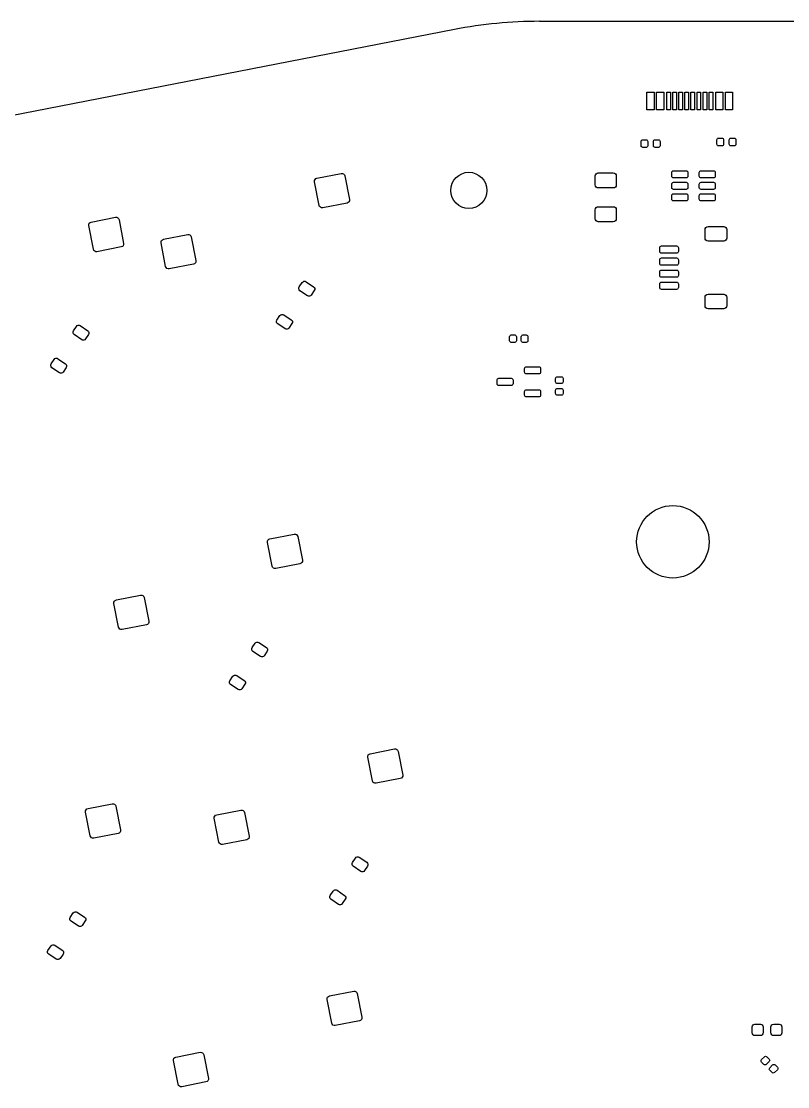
# Model space of a CAD drawing. Extents: x 101 to 518, y -308 to -134.
# Drawn here: x 388.8 to 452.3, y -221.9 to -133.7 of the extents above; entities that cross this region are included whole.
import ezdxf

# ---------------------------------------------------------------- set-up
doc = ezdxf.new("R2010")
doc.units = 0
doc.layers.add('BLACK', color=7, linetype='CONTINUOUS')

msp = doc.modelspace()

# ---------------------------------------------------------------- linework, layer by layer
at = {"layer": 'BLACK', "linetype": 'CONTINUOUS'}
for p, q in [((431.773007, -133.696311), (513.20974, -133.696311)), ((424.711961, -134.376322), (268.442894, -164.75692)), ((440.65974, -141.016311), (440.65974, -139.566311)), ((440.65974, -139.566311), (441.25974, -139.566311)), ((441.25974, -139.566311), (441.25974, -141.016311)), ((441.45974, -141.016311), (441.45974, -139.566311)), ((441.45974, -139.566311), (442.05974, -139.566311)), ((442.05974, -139.566311), (442.05974, -141.016311)), ((442.30974, -141.016311), (442.30974, -139.566311)), ((442.30974, -139.566311), (442.60974, -139.566311)), ((442.60974, -139.566311), (442.60974, -141.016311)), ((442.80974, -141.016311), (442.80974, -139.566311)), ((442.80974, -139.566311), (443.10974, -139.566311)), ((443.10974, -139.566311), (443.10974, -141.016311)), ((443.30974, -141.016311), (443.30974, -139.566311)), ((443.30974, -139.566311), (443.60974, -139.566311)), ((443.60974, -139.566311), (443.60974, -141.016311)), ((443.80974, -141.016311), (443.80974, -139.566311)), ((443.80974, -139.566311), (444.10974, -139.566311)), ((444.10974, -139.566311), (444.10974, -141.016311)), ((444.30974, -141.016311), (444.30974, -139.566311)), ((444.30974, -139.566311), (444.60974, -139.566311)), ((444.60974, -139.566311), (444.60974, -141.016311)), ((444.80974, -141.016311), (444.80974, -139.566311)), ((444.80974, -139.566311), (445.10974, -139.566311)), ((445.10974, -139.566311), (445.10974, -141.016311)), ((445.30974, -141.016311), (445.30974, -139.566311)), ((445.30974, -139.566311), (445.60974, -139.566311)), ((445.60974, -139.566311), (445.60974, -141.016311)), ((445.80974, -141.016311), (445.80974, -139.566311)), ((445.80974, -139.566311), (446.10974, -139.566311)), ((446.10974, -139.566311), (446.10974, -141.016311)), ((446.35974, -141.016311), (446.35974, -139.566311)), ((446.35974, -139.566311), (446.95974, -139.566311)), ((446.95974, -139.566311), (446.95974, -141.016311)), ((447.15974, -141.016311), (447.15974, -139.566311)), ((447.15974, -139.566311), (447.75974, -139.566311)), ((447.75974, -139.566311), (447.75974, -141.016311)), ((441.25974, -141.016311), (440.65974, -141.016311)), ((442.05974, -141.016311), (441.45974, -141.016311)), ((442.60974, -141.016311), (442.30974, -141.016311)), ((443.10974, -141.016311), (442.80974, -141.016311)), ((443.60974, -141.016311), (443.30974, -141.016311)), ((444.10974, -141.016311), (443.80974, -141.016311)), ((444.60974, -141.016311), (444.30974, -141.016311)), ((445.10974, -141.016311), (444.80974, -141.016311)), ((445.60974, -141.016311), (445.30974, -141.016311)), ((446.10974, -141.016311), (445.80974, -141.016311)), ((446.95974, -141.016311), (446.35974, -141.016311)), ((447.75974, -141.016311), (447.15974, -141.016311)), ((440.186006, -143.636311), (440.196282, -143.584649)), ((440.186006, -144.006311), (440.186006, -143.636311)), ((440.196282, -143.584649), (440.225547, -143.540852)), ((440.225547, -143.540852), (440.269344, -143.511587)), ((440.269344, -143.511587), (440.321006, -143.501311)), ((440.321006, -143.501311), (440.591006, -143.501311)), ((440.591006, -143.501311), (440.642668, -143.511587)), ((440.642668, -143.511587), (440.686465, -143.540852)), ((440.686465, -143.540852), (440.71573, -143.584649)), ((440.71573, -143.584649), (440.726006, -143.636311)), ((440.726006, -143.636311), (440.726006, -144.006311)), ((441.206006, -143.636311), (441.216282, -143.584649)), ((441.206006, -144.006311), (441.206006, -143.636311)), ((441.216282, -143.584649), (441.245547, -143.540852)), ((441.245547, -143.540852), (441.289344, -143.511587)), ((441.289344, -143.511587), (441.341006, -143.501311)), ((441.341006, -143.501311), (441.611006, -143.501311)), ((441.611006, -143.501311), (441.662668, -143.511587)), ((441.662668, -143.511587), (441.706465, -143.540852)), ((441.706465, -143.540852), (441.73573, -143.584649)), ((441.73573, -143.584649), (441.746006, -143.636311)), ((441.746006, -143.636311), (441.746006, -144.006311)), ((446.461007, -143.504774), (446.471283, -143.453112)), ((446.461007, -143.874774), (446.461007, -143.504774)), ((446.471283, -143.453112), (446.500548, -143.409315)), ((446.500548, -143.409315), (446.544345, -143.38005)), ((446.544345, -143.38005), (446.596007, -143.369774)), ((446.596007, -143.369774), (446.866007, -143.369774)), ((446.866007, -143.369774), (446.917669, -143.38005)), ((446.917669, -143.38005), (446.961466, -143.409315)), ((446.961466, -143.409315), (446.990731, -143.453112)), ((446.990731, -143.453112), (447.001007, -143.504774)), ((447.001007, -143.504774), (447.001007, -143.874774)), ((447.481005, -143.504774), (447.491281, -143.453112)), ((447.481005, -143.874774), (447.481005, -143.504774)), ((447.491281, -143.453112), (447.520546, -143.409315)), ((447.520546, -143.409315), (447.564343, -143.38005)), ((447.564343, -143.38005), (447.616005, -143.369774)), ((447.616005, -143.369774), (447.886005, -143.369774)), ((447.886005, -143.369774), (447.937667, -143.38005)), ((447.937667, -143.38005), (447.981464, -143.409315)), ((447.981464, -143.409315), (448.010729, -143.453112)), ((448.010729, -143.453112), (448.021005, -143.504774)), ((448.021005, -143.504774), (448.021005, -143.874774)), ((440.196282, -144.057973), (440.186006, -144.006311)), ((440.225547, -144.10177), (440.196282, -144.057973)), ((440.269344, -144.131035), (440.225547, -144.10177)), ((440.321006, -144.141311), (440.269344, -144.131035)), ((440.591006, -144.141311), (440.321006, -144.141311)), ((440.642668, -144.131035), (440.591006, -144.141311)), ((440.686465, -144.10177), (440.642668, -144.131035)), ((440.71573, -144.057973), (440.686465, -144.10177)), ((440.726006, -144.006311), (440.71573, -144.057973)), ((441.216282, -144.057973), (441.206006, -144.006311)), ((441.245547, -144.10177), (441.216282, -144.057973)), ((441.289344, -144.131035), (441.245547, -144.10177)), ((441.341006, -144.141311), (441.289344, -144.131035)), ((441.611006, -144.141311), (441.341006, -144.141311)), ((441.662668, -144.131035), (441.611006, -144.141311)), ((441.706465, -144.10177), (441.662668, -144.131035)), ((441.73573, -144.057973), (441.706465, -144.10177)), ((441.746006, -144.006311), (441.73573, -144.057973)), ((446.471283, -143.926436), (446.461007, -143.874774)), ((446.500548, -143.970233), (446.471283, -143.926436)), ((446.544345, -143.999498), (446.500548, -143.970233)), ((446.596007, -144.009774), (446.544345, -143.999498)), ((446.866007, -144.009774), (446.596007, -144.009774)), ((446.917669, -143.999498), (446.866007, -144.009774)), ((446.961466, -143.970233), (446.917669, -143.999498)), ((446.990731, -143.926436), (446.961466, -143.970233)), ((447.001007, -143.874774), (446.990731, -143.926436)), ((447.491281, -143.926436), (447.481005, -143.874774)), ((447.520546, -143.970233), (447.491281, -143.926436)), ((447.564343, -143.999498), (447.520546, -143.970233)), ((447.616005, -144.009774), (447.564343, -143.999498)), ((447.886005, -144.009774), (447.616005, -144.009774)), ((447.937667, -143.999498), (447.886005, -144.009774)), ((447.981464, -143.970233), (447.937667, -143.999498)), ((448.010729, -143.926436), (447.981464, -143.970233)), ((448.021005, -143.874774), (448.010729, -143.926436)), ((413.332951, -146.683948), (415.345287, -146.29279)), ((415.345287, -146.29279), (415.442831, -146.293215)), ((415.442831, -146.293215), (415.532787, -146.330937)), ((415.532787, -146.330937), (415.60146, -146.400212)), ((415.60146, -146.400212), (415.638396, -146.490494)), ((436.37224, -146.496312), (436.39127, -146.400641)), ((436.39127, -146.400641), (436.445463, -146.319535)), ((436.445463, -146.319535), (436.526569, -146.265342)), ((436.526569, -146.265342), (436.62224, -146.246312)), ((436.62224, -146.246312), (437.87224, -146.246312)), ((437.87224, -146.246312), (437.967911, -146.265342)), ((437.967911, -146.265342), (438.049017, -146.319535)), ((438.049017, -146.319535), (438.10321, -146.400641)), ((438.10321, -146.400641), (438.12224, -146.496312)), ((442.72224, -146.221312), (442.733658, -146.163909)), ((442.72224, -146.521312), (442.72224, -146.221312)), ((442.733658, -146.163909), (442.766174, -146.115246)), ((442.766174, -146.115246), (442.814837, -146.08273)), ((442.814837, -146.08273), (442.87224, -146.071312)), ((442.87224, -146.071312), (443.89724, -146.071312)), ((443.89724, -146.071312), (443.954643, -146.08273)), ((443.954643, -146.08273), (444.003306, -146.115246)), ((444.003306, -146.115246), (444.035822, -146.163909)), ((444.035822, -146.163909), (444.04724, -146.221312)), ((444.04724, -146.221312), (444.04724, -146.521312)), ((444.99724, -146.221312), (445.008658, -146.163909)), ((444.99724, -146.521312), (444.99724, -146.221312)), ((445.008658, -146.163909), (445.041174, -146.115246)), ((445.041174, -146.115246), (445.089837, -146.08273)), ((445.089837, -146.08273), (445.14724, -146.071312)), ((445.14724, -146.071312), (446.17224, -146.071312)), ((446.17224, -146.071312), (446.229643, -146.08273)), ((446.229643, -146.08273), (446.278306, -146.115246)), ((446.278306, -146.115246), (446.310822, -146.163909)), ((446.310822, -146.163909), (446.32224, -146.221312)), ((446.32224, -146.221312), (446.32224, -146.521312)), ((413.135246, -146.977057), (413.135672, -146.879513)), ((413.516864, -148.940312), (413.135246, -146.977057)), ((413.135672, -146.879513), (413.173393, -146.789557)), ((413.173393, -146.789557), (413.242669, -146.720883)), ((413.242669, -146.720883), (413.332951, -146.683948)), ((415.638396, -146.490494), (416.020014, -148.453749)), ((436.37224, -147.246312), (436.37224, -146.496312)), ((436.39127, -147.341983), (436.37224, -147.246312)), ((438.12224, -147.246312), (438.10321, -147.341983)), ((438.12224, -146.496312), (438.12224, -147.246312)), ((442.733658, -146.578715), (442.72224, -146.521312)), ((442.72224, -147.171311), (442.733658, -147.113908)), ((442.72224, -147.471311), (442.72224, -147.171311)), ((442.766174, -146.627378), (442.733658, -146.578715)), ((442.733658, -147.113908), (442.766174, -147.065245)), ((442.814837, -146.659894), (442.766174, -146.627378)), ((442.766174, -147.065245), (442.814837, -147.032729)), ((442.87224, -146.671312), (442.814837, -146.659894)), ((442.814837, -147.032729), (442.87224, -147.021311)), ((443.89724, -146.671312), (442.87224, -146.671312)), ((442.87224, -147.021311), (443.89724, -147.021311)), ((443.954643, -146.659894), (443.89724, -146.671312)), ((443.89724, -147.021311), (443.954643, -147.032729)), ((444.003306, -146.627378), (443.954643, -146.659894)), ((443.954643, -147.032729), (444.003306, -147.065245)), ((444.035822, -146.578715), (444.003306, -146.627378)), ((444.003306, -147.065245), (444.035822, -147.113908)), ((444.04724, -146.521312), (444.035822, -146.578715)), ((444.035822, -147.113908), (444.04724, -147.171311)), ((444.04724, -147.171311), (444.04724, -147.471311)), ((445.008658, -146.578715), (444.99724, -146.521312)), ((444.99724, -147.171311), (445.008658, -147.113908)), ((444.99724, -147.471311), (444.99724, -147.171311)), ((445.041174, -146.627378), (445.008658, -146.578715)), ((445.008658, -147.113908), (445.041174, -147.065245)), ((445.089837, -146.659894), (445.041174, -146.627378)), ((445.041174, -147.065245), (445.089837, -147.032729)), ((445.14724, -146.671312), (445.089837, -146.659894)), ((445.089837, -147.032729), (445.14724, -147.021311)), ((446.17224, -146.671312), (445.14724, -146.671312)), ((445.14724, -147.021311), (446.17224, -147.021311)), ((446.229643, -146.659894), (446.17224, -146.671312)), ((446.17224, -147.021311), (446.229643, -147.032729)), ((446.278306, -146.627378), (446.229643, -146.659894)), ((446.229643, -147.032729), (446.278306, -147.065245)), ((446.310822, -146.578715), (446.278306, -146.627378)), ((446.278306, -147.065245), (446.310822, -147.113908)), ((446.32224, -146.521312), (446.310822, -146.578715)), ((446.310822, -147.113908), (446.32224, -147.171311)), ((446.32224, -147.171311), (446.32224, -147.471311)), ((436.445463, -147.423089), (436.39127, -147.341983)), ((436.526569, -147.477282), (436.445463, -147.423089)), ((436.62224, -147.496312), (436.526569, -147.477282)), ((437.87224, -147.496312), (436.62224, -147.496312)), ((437.967911, -147.477282), (437.87224, -147.496312)), ((438.049017, -147.423089), (437.967911, -147.477282)), ((438.10321, -147.341983), (438.049017, -147.423089)), ((442.733658, -147.528714), (442.72224, -147.471311)), ((442.72224, -148.12131), (442.733658, -148.063907)), ((442.72224, -148.42131), (442.72224, -148.12131)), ((442.766174, -147.577377), (442.733658, -147.528714)), ((442.733658, -148.063907), (442.766174, -148.015244)), ((442.814837, -147.609893), (442.766174, -147.577377)), ((442.766174, -148.015244), (442.814837, -147.982728)), ((442.87224, -147.621311), (442.814837, -147.609893)), ((442.814837, -147.982728), (442.87224, -147.97131)), ((443.89724, -147.621311), (442.87224, -147.621311)), ((442.87224, -147.97131), (443.89724, -147.97131)), ((443.954643, -147.609893), (443.89724, -147.621311)), ((443.89724, -147.97131), (443.954643, -147.982728)), ((444.003306, -147.577377), (443.954643, -147.609893)), ((443.954643, -147.982728), (444.003306, -148.015244)), ((444.035822, -147.528714), (444.003306, -147.577377)), ((444.003306, -148.015244), (444.035822, -148.063907)), ((444.04724, -147.471311), (444.035822, -147.528714)), ((444.035822, -148.063907), (444.04724, -148.12131)), ((444.04724, -148.12131), (444.04724, -148.42131)), ((445.008658, -147.528714), (444.99724, -147.471311)), ((444.99724, -148.12131), (445.008658, -148.063907)), ((444.99724, -148.42131), (444.99724, -148.12131)), ((445.041174, -147.577377), (445.008658, -147.528714)), ((445.008658, -148.063907), (445.041174, -148.015244)), ((445.089837, -147.609893), (445.041174, -147.577377)), ((445.041174, -148.015244), (445.089837, -147.982728)), ((445.14724, -147.621311), (445.089837, -147.609893)), ((445.089837, -147.982728), (445.14724, -147.97131)), ((446.17224, -147.621311), (445.14724, -147.621311)), ((445.14724, -147.97131), (446.17224, -147.97131)), ((446.229643, -147.609893), (446.17224, -147.621311)), ((446.17224, -147.97131), (446.229643, -147.982728)), ((446.278306, -147.577377), (446.229643, -147.609893)), ((446.229643, -147.982728), (446.278306, -148.015244)), ((446.310822, -147.528714), (446.278306, -147.577377)), ((446.278306, -148.015244), (446.310822, -148.063907)), ((446.32224, -147.471311), (446.310822, -147.528714)), ((446.310822, -148.063907), (446.32224, -148.12131)), ((446.32224, -148.12131), (446.32224, -148.42131)), ((413.5538, -149.030594), (413.516864, -148.940312)), ((413.622473, -149.099869), (413.5538, -149.030594)), ((415.822309, -148.746858), (413.809973, -149.138016)), ((415.912591, -148.709923), (415.822309, -148.746858)), ((415.981867, -148.641249), (415.912591, -148.709923)), ((416.019588, -148.551293), (415.981867, -148.641249)), ((416.020014, -148.453749), (416.019588, -148.551293)), ((436.445463, -149.119533), (436.526569, -149.06534)), ((436.526569, -149.06534), (436.62224, -149.04631)), ((436.62224, -149.04631), (437.87224, -149.04631)), ((437.87224, -149.04631), (437.967911, -149.06534)), ((437.967911, -149.06534), (438.049017, -149.119533)), ((442.733658, -148.478713), (442.72224, -148.42131)), ((442.766174, -148.527376), (442.733658, -148.478713)), ((442.814837, -148.559892), (442.766174, -148.527376)), ((442.87224, -148.57131), (442.814837, -148.559892)), ((443.89724, -148.57131), (442.87224, -148.57131)), ((443.954643, -148.559892), (443.89724, -148.57131)), ((444.003306, -148.527376), (443.954643, -148.559892)), ((444.035822, -148.478713), (444.003306, -148.527376)), ((444.04724, -148.42131), (444.035822, -148.478713)), ((445.008658, -148.478713), (444.99724, -148.42131)), ((445.041174, -148.527376), (445.008658, -148.478713)), ((445.089837, -148.559892), (445.041174, -148.527376)), ((445.14724, -148.57131), (445.089837, -148.559892)), ((446.17224, -148.57131), (445.14724, -148.57131)), ((446.229643, -148.559892), (446.17224, -148.57131)), ((446.278306, -148.527376), (446.229643, -148.559892)), ((446.310822, -148.478713), (446.278306, -148.527376)), ((446.32224, -148.42131), (446.310822, -148.478713)), ((394.632954, -150.318859), (396.64529, -149.927701)), ((396.64529, -149.927701), (396.742834, -149.928126)), ((396.742834, -149.928126), (396.83279, -149.965848)), ((396.83279, -149.965848), (396.901463, -150.035123)), ((413.712429, -149.137591), (413.622473, -149.099869)), ((413.809973, -149.138016), (413.712429, -149.137591)), ((436.37224, -149.29631), (436.39127, -149.200639)), ((436.37224, -150.04631), (436.37224, -149.29631)), ((436.39127, -149.200639), (436.445463, -149.119533)), ((438.049017, -149.119533), (438.10321, -149.200639)), ((438.10321, -149.200639), (438.12224, -149.29631)), ((438.12224, -149.29631), (438.12224, -150.04631)), ((394.435249, -150.611968), (394.435675, -150.514424)), ((394.816867, -152.575223), (394.435249, -150.611968)), ((394.435675, -150.514424), (394.473396, -150.424468)), ((394.473396, -150.424468), (394.542672, -150.355794)), ((394.542672, -150.355794), (394.632954, -150.318859)), ((396.901463, -150.035123), (396.938399, -150.125405)), ((396.938399, -150.125405), (397.320017, -152.08866)), ((436.39127, -150.141981), (436.37224, -150.04631)), ((436.445463, -150.223087), (436.39127, -150.141981)), ((436.526569, -150.27728), (436.445463, -150.223087)), ((436.62224, -150.29631), (436.526569, -150.27728)), ((437.87224, -150.29631), (436.62224, -150.29631)), ((437.967911, -150.27728), (437.87224, -150.29631)), ((438.049017, -150.223087), (437.967911, -150.27728)), ((438.10321, -150.141981), (438.049017, -150.223087)), ((438.12224, -150.04631), (438.10321, -150.141981)), ((445.47224, -150.946311), (445.49127, -150.85064)), ((445.49127, -150.85064), (445.545463, -150.769534)), ((445.545463, -150.769534), (445.626569, -150.715341)), ((445.626569, -150.715341), (445.72224, -150.696311)), ((445.72224, -150.696311), (447.02224, -150.696311)), ((447.02224, -150.696311), (447.117911, -150.715341)), ((447.117911, -150.715341), (447.199017, -150.769534)), ((447.199017, -150.769534), (447.25321, -150.85064)), ((447.25321, -150.85064), (447.27224, -150.946311)), ((400.524438, -151.780597), (400.61472, -151.743662)), ((400.61472, -151.743662), (402.627056, -151.352504)), ((402.627056, -151.352504), (402.7246, -151.352929)), ((402.7246, -151.352929), (402.814556, -151.390651)), ((402.814556, -151.390651), (402.883229, -151.459926)), ((402.883229, -151.459926), (402.920165, -151.550208)), ((402.920165, -151.550208), (403.301783, -153.513463)), ((445.47224, -151.646311), (445.47224, -150.946311)), ((445.49127, -151.741982), (445.47224, -151.646311)), ((445.545463, -151.823088), (445.49127, -151.741982)), ((447.25321, -151.741982), (447.199017, -151.823088)), ((447.27224, -151.646311), (447.25321, -151.741982)), ((447.27224, -150.946311), (447.27224, -151.646311)), ((394.853803, -152.665505), (394.816867, -152.575223)), ((397.122312, -152.381769), (395.109976, -152.772927)), ((397.212594, -152.344834), (397.122312, -152.381769)), ((397.28187, -152.27616), (397.212594, -152.344834)), ((397.319591, -152.186204), (397.28187, -152.27616)), ((397.320017, -152.08866), (397.319591, -152.186204)), ((400.417015, -152.036771), (400.417441, -151.939227)), ((400.798633, -154.000026), (400.417015, -152.036771)), ((400.417441, -151.939227), (400.455162, -151.849271)), ((400.455162, -151.849271), (400.524438, -151.780597)), ((441.72224, -152.446311), (441.733658, -152.388908)), ((441.72224, -152.746311), (441.72224, -152.446311)), ((441.733658, -152.388908), (441.766174, -152.340245)), ((441.766174, -152.340245), (441.814837, -152.307729)), ((441.814837, -152.307729), (441.87224, -152.296311)), ((441.87224, -152.296311), (443.12224, -152.296311)), ((443.12224, -152.296311), (443.179643, -152.307729)), ((443.179643, -152.307729), (443.228306, -152.340245)), ((443.228306, -152.340245), (443.260822, -152.388908)), ((443.260822, -152.388908), (443.27224, -152.446311)), ((443.27224, -152.446311), (443.27224, -152.746311)), ((445.626569, -151.877281), (445.545463, -151.823088)), ((445.72224, -151.896311), (445.626569, -151.877281)), ((447.02224, -151.896311), (445.72224, -151.896311)), ((447.117911, -151.877281), (447.02224, -151.896311)), ((447.199017, -151.823088), (447.117911, -151.877281)), ((394.922476, -152.73478), (394.853803, -152.665505)), ((395.012432, -152.772502), (394.922476, -152.73478)), ((395.109976, -152.772927), (395.012432, -152.772502)), ((441.733658, -152.803714), (441.72224, -152.746311)), ((441.72224, -153.446311), (441.733658, -153.388908)), ((441.72224, -153.746311), (441.72224, -153.446311)), ((441.766174, -152.852377), (441.733658, -152.803714)), ((441.733658, -153.388908), (441.766174, -153.340245)), ((441.814837, -152.884893), (441.766174, -152.852377)), ((441.766174, -153.340245), (441.814837, -153.307729)), ((441.87224, -152.896311), (441.814837, -152.884893)), ((441.814837, -153.307729), (441.87224, -153.296311)), ((443.12224, -152.896311), (441.87224, -152.896311)), ((441.87224, -153.296311), (443.12224, -153.296311)), ((443.179643, -152.884893), (443.12224, -152.896311)), ((443.12224, -153.296311), (443.179643, -153.307729)), ((443.228306, -152.852377), (443.179643, -152.884893)), ((443.179643, -153.307729), (443.228306, -153.340245)), ((443.260822, -152.803714), (443.228306, -152.852377)), ((443.228306, -153.340245), (443.260822, -153.388908)), ((443.27224, -152.746311), (443.260822, -152.803714)), ((443.260822, -153.388908), (443.27224, -153.446311)), ((443.27224, -153.446311), (443.27224, -153.746311)), ((400.835569, -154.090308), (400.798633, -154.000026)), ((400.904242, -154.159583), (400.835569, -154.090308)), ((400.994198, -154.197305), (400.904242, -154.159583)), ((401.091742, -154.19773), (400.994198, -154.197305)), ((403.104078, -153.806572), (401.091742, -154.19773)), ((403.19436, -153.769637), (403.104078, -153.806572)), ((403.263636, -153.700963), (403.19436, -153.769637)), ((403.301357, -153.611007), (403.263636, -153.700963)), ((403.301783, -153.513463), (403.301357, -153.611007)), ((441.733658, -153.803714), (441.72224, -153.746311)), ((441.72224, -154.446311), (441.733658, -154.388908)), ((441.766174, -153.852377), (441.733658, -153.803714)), ((441.733658, -154.388908), (441.766174, -154.340245)), ((441.814837, -153.884893), (441.766174, -153.852377)), ((441.766174, -154.340245), (441.814837, -154.307729)), ((441.87224, -153.896311), (441.814837, -153.884893)), ((441.814837, -154.307729), (441.87224, -154.296311)), ((443.12224, -153.896311), (441.87224, -153.896311)), ((441.87224, -154.296311), (443.12224, -154.296311)), ((443.179643, -153.884893), (443.12224, -153.896311)), ((443.12224, -154.296311), (443.179643, -154.307729)), ((443.228306, -153.852377), (443.179643, -153.884893)), ((443.179643, -154.307729), (443.228306, -154.340245)), ((443.260822, -153.803714), (443.228306, -153.852377)), ((443.228306, -154.340245), (443.260822, -154.388908)), ((443.27224, -153.746311), (443.260822, -153.803714)), ((443.260822, -154.388908), (443.27224, -154.446311)), ((412.114136, -155.323207), (412.176484, -155.261401)), ((412.176484, -155.261401), (412.257737, -155.228159)), ((412.257737, -155.228159), (412.345527, -155.228542)), ((412.345527, -155.228542), (412.426488, -155.262492)), ((412.426488, -155.262492), (413.048266, -155.681886)), ((441.72224, -154.746311), (441.72224, -154.446311)), ((441.733658, -154.803714), (441.72224, -154.746311)), ((441.766174, -154.852377), (441.733658, -154.803714)), ((441.814837, -154.884893), (441.766174, -154.852377)), ((441.87224, -154.896311), (441.814837, -154.884893)), ((443.12224, -154.896311), (441.87224, -154.896311)), ((443.179643, -154.884893), (443.12224, -154.896311)), ((443.228306, -154.852377), (443.179643, -154.884893)), ((443.260822, -154.803714), (443.228306, -154.852377)), ((443.27224, -154.746311), (443.260822, -154.803714)), ((443.27224, -154.446311), (443.27224, -154.746311)), ((411.828166, -155.865024), (411.828549, -155.777234)), ((411.861408, -155.946278), (411.828166, -155.865024)), ((411.828549, -155.777234), (411.862499, -155.696274)), ((411.923214, -156.008626), (411.861408, -155.946278)), ((411.862499, -155.696274), (412.114136, -155.323207)), ((412.544992, -156.42802), (411.923214, -156.008626)), ((413.108981, -155.994238), (412.857344, -156.367305)), ((413.048266, -155.681886), (413.110072, -155.744234)), ((413.142931, -155.913278), (413.108981, -155.994238)), ((413.110072, -155.744234), (413.143314, -155.825488)), ((413.143314, -155.825488), (413.142931, -155.913278)), ((441.72224, -155.446311), (441.733658, -155.388908)), ((441.72224, -155.746311), (441.72224, -155.446311)), ((441.733658, -155.803714), (441.72224, -155.746311)), ((441.733658, -155.388908), (441.766174, -155.340245)), ((441.766174, -155.852377), (441.733658, -155.803714)), ((441.766174, -155.340245), (441.814837, -155.307729)), ((441.814837, -155.884893), (441.766174, -155.852377)), ((441.814837, -155.307729), (441.87224, -155.296311)), ((441.87224, -155.896311), (441.814837, -155.884893)), ((441.87224, -155.296311), (443.12224, -155.296311)), ((443.12224, -155.896311), (441.87224, -155.896311)), ((443.12224, -155.296311), (443.179643, -155.307729)), ((443.179643, -155.884893), (443.12224, -155.896311)), ((443.179643, -155.307729), (443.228306, -155.340245)), ((443.228306, -155.852377), (443.179643, -155.884893)), ((443.228306, -155.340245), (443.260822, -155.388908)), ((443.260822, -155.803714), (443.228306, -155.852377)), ((443.260822, -155.388908), (443.27224, -155.446311)), ((443.27224, -155.746311), (443.260822, -155.803714)), ((443.27224, -155.446311), (443.27224, -155.746311)), ((412.625953, -156.46197), (412.544992, -156.42802)), ((412.713743, -156.462353), (412.625953, -156.46197)), ((412.794996, -156.429111), (412.713743, -156.462353)), ((412.857344, -156.367305), (412.794996, -156.429111)), ((445.47224, -156.546311), (445.49127, -156.45064)), ((445.47224, -157.246311), (445.47224, -156.546311)), ((445.49127, -156.45064), (445.545463, -156.369534)), ((445.545463, -156.369534), (445.626569, -156.315341)), ((445.626569, -156.315341), (445.72224, -156.296311)), ((445.72224, -156.296311), (447.02224, -156.296311)), ((447.02224, -156.296311), (447.117911, -156.315341)), ((447.117911, -156.315341), (447.199017, -156.369534)), ((447.199017, -156.369534), (447.25321, -156.45064)), ((447.25321, -156.45064), (447.27224, -156.546311)), ((447.27224, -156.546311), (447.27224, -157.246311)), ((445.49127, -157.341982), (445.47224, -157.246311)), ((445.545463, -157.423088), (445.49127, -157.341982)), ((445.626569, -157.477281), (445.545463, -157.423088)), ((445.72224, -157.496311), (445.626569, -157.477281)), ((447.02224, -157.496311), (445.72224, -157.496311)), ((447.117911, -157.477281), (447.02224, -157.496311)), ((447.199017, -157.423088), (447.117911, -157.477281)), ((447.25321, -157.341982), (447.199017, -157.423088)), ((447.27224, -157.246311), (447.25321, -157.341982)), ((409.98283, -158.600848), (409.983213, -158.513058)), ((410.016072, -158.682102), (409.98283, -158.600848)), ((409.983213, -158.513058), (410.017163, -158.432098)), ((410.077878, -158.74445), (410.016072, -158.682102)), ((410.017163, -158.432098), (410.2688, -158.059031)), ((410.699656, -159.163844), (410.077878, -158.74445)), ((410.2688, -158.059031), (410.331148, -157.997225)), ((410.331148, -157.997225), (410.412401, -157.963983)), ((410.412401, -157.963983), (410.500191, -157.964366)), ((410.500191, -157.964366), (410.581152, -157.998316)), ((410.581152, -157.998316), (411.20293, -158.41771)), ((411.263645, -158.730062), (411.012008, -159.103129)), ((411.20293, -158.41771), (411.264736, -158.480058)), ((411.297595, -158.649102), (411.263645, -158.730062)), ((411.264736, -158.480058), (411.297978, -158.561312)), ((411.297978, -158.561312), (411.297595, -158.649102)), ((393.128169, -159.499936), (393.128552, -159.412146)), ((393.161411, -159.58119), (393.128169, -159.499936)), ((393.128552, -159.412146), (393.162502, -159.331186)), ((393.223217, -159.643538), (393.161411, -159.58119)), ((393.162502, -159.331186), (393.414139, -158.958119)), ((393.844995, -160.062932), (393.223217, -159.643538)), ((393.414139, -158.958119), (393.476487, -158.896313)), ((393.476487, -158.896313), (393.55774, -158.863071)), ((393.55774, -158.863071), (393.64553, -158.863454)), ((393.64553, -158.863454), (393.726491, -158.897404)), ((393.726491, -158.897404), (394.348269, -159.316798)), ((394.408984, -159.62915), (394.157347, -160.002217)), ((394.348269, -159.316798), (394.410075, -159.379146)), ((394.442934, -159.54819), (394.408984, -159.62915)), ((394.410075, -159.379146), (394.443317, -159.4604)), ((394.443317, -159.4604), (394.442934, -159.54819)), ((410.780617, -159.197794), (410.699656, -159.163844)), ((410.868407, -159.198177), (410.780617, -159.197794)), ((410.94966, -159.164935), (410.868407, -159.198177)), ((411.012008, -159.103129), (410.94966, -159.164935)), ((429.329112, -159.711395), (429.374531, -159.681047)), ((429.374531, -159.681047), (429.428107, -159.67039)), ((429.428107, -159.67039), (429.708107, -159.67039)), ((429.708107, -159.67039), (429.761683, -159.681047)), ((429.761683, -159.681047), (429.807102, -159.711395)), ((430.289112, -159.711395), (430.334531, -159.681047)), ((430.334531, -159.681047), (430.388107, -159.67039)), ((430.388107, -159.67039), (430.668107, -159.67039)), ((430.668107, -159.67039), (430.721683, -159.681047)), ((430.721683, -159.681047), (430.767102, -159.711395)), ((393.925956, -160.096882), (393.844995, -160.062932)), ((394.013746, -160.097265), (393.925956, -160.096882)), ((394.094999, -160.064023), (394.013746, -160.097265)), ((394.157347, -160.002217), (394.094999, -160.064023)), ((429.288107, -159.81039), (429.298764, -159.756814)), ((429.288107, -160.15039), (429.288107, -159.81039)), ((429.298764, -160.203966), (429.288107, -160.15039)), ((429.298764, -159.756814), (429.329112, -159.711395)), ((429.329112, -160.249385), (429.298764, -160.203966)), ((429.374531, -160.279733), (429.329112, -160.249385)), ((429.428107, -160.29039), (429.374531, -160.279733)), ((429.708107, -160.29039), (429.428107, -160.29039)), ((429.761683, -160.279733), (429.708107, -160.29039)), ((429.807102, -160.249385), (429.761683, -160.279733)), ((429.807102, -159.711395), (429.83745, -159.756814)), ((429.83745, -160.203966), (429.807102, -160.249385)), ((429.83745, -159.756814), (429.848107, -159.81039)), ((429.848107, -160.15039), (429.83745, -160.203966)), ((429.848107, -159.81039), (429.848107, -160.15039)), ((430.248107, -159.81039), (430.258764, -159.756814)), ((430.248107, -160.15039), (430.248107, -159.81039)), ((430.258764, -160.203966), (430.248107, -160.15039)), ((430.258764, -159.756814), (430.289112, -159.711395)), ((430.289112, -160.249385), (430.258764, -160.203966)), ((430.334531, -160.279733), (430.289112, -160.249385)), ((430.388107, -160.29039), (430.334531, -160.279733)), ((430.668107, -160.29039), (430.388107, -160.29039)), ((430.721683, -160.279733), (430.668107, -160.29039)), ((430.767102, -160.249385), (430.721683, -160.279733)), ((430.767102, -159.711395), (430.79745, -159.756814)), ((430.79745, -160.203966), (430.767102, -160.249385)), ((430.79745, -159.756814), (430.808107, -159.81039)), ((430.808107, -160.15039), (430.79745, -160.203966)), ((430.808107, -159.81039), (430.808107, -160.15039)), ((391.282833, -162.23576), (391.283216, -162.14797)), ((391.316075, -162.317014), (391.282833, -162.23576)), ((391.283216, -162.14797), (391.317166, -162.06701)), ((391.377881, -162.379362), (391.316075, -162.317014)), ((391.317166, -162.06701), (391.568803, -161.693943)), ((391.568803, -161.693943), (391.631151, -161.632137)), ((391.631151, -161.632137), (391.712404, -161.598895)), ((391.712404, -161.598895), (391.800194, -161.599278)), ((391.800194, -161.599278), (391.881155, -161.633228)), ((391.881155, -161.633228), (392.502933, -162.052622)), ((392.502933, -162.052622), (392.564739, -162.11497)), ((392.597598, -162.284014), (392.563648, -162.364974)), ((392.564739, -162.11497), (392.597981, -162.196224)), ((392.597981, -162.196224), (392.597598, -162.284014)), ((430.57244, -162.346209), (430.621103, -162.313693)), ((430.621103, -162.313693), (430.678506, -162.302275)), ((430.678506, -162.302275), (431.703506, -162.302275)), ((431.703506, -162.302275), (431.760909, -162.313693)), ((431.760909, -162.313693), (431.809572, -162.346209)), ((391.999659, -162.798756), (391.377881, -162.379362)), ((392.08062, -162.832706), (391.999659, -162.798756)), ((392.16841, -162.833089), (392.08062, -162.832706)), ((392.249663, -162.799847), (392.16841, -162.833089)), ((392.312011, -162.738041), (392.249663, -162.799847)), ((392.563648, -162.364974), (392.312011, -162.738041)), ((430.528506, -162.452275), (430.539924, -162.394872)), ((430.528506, -162.752275), (430.528506, -162.452275)), ((430.539924, -162.809678), (430.528506, -162.752275)), ((430.539924, -162.394872), (430.57244, -162.346209)), ((430.57244, -162.858341), (430.539924, -162.809678)), ((430.621103, -162.890857), (430.57244, -162.858341)), ((430.678506, -162.902275), (430.621103, -162.890857)), ((431.703506, -162.902275), (430.678506, -162.902275)), ((431.760909, -162.890857), (431.703506, -162.902275)), ((431.809572, -162.858341), (431.760909, -162.890857)), ((431.809572, -162.346209), (431.842088, -162.394872)), ((431.842088, -162.809678), (431.809572, -162.858341)), ((431.842088, -162.394872), (431.853506, -162.452275)), ((431.853506, -162.752275), (431.842088, -162.809678)), ((431.853506, -162.452275), (431.853506, -162.752275)), ((433.110397, -163.222735), (433.140745, -163.177316)), ((433.140745, -163.177316), (433.186164, -163.146968)), ((433.186164, -163.146968), (433.23974, -163.136311)), ((433.23974, -163.136311), (433.57974, -163.136311)), ((433.57974, -163.136311), (433.633316, -163.146968)), ((433.633316, -163.146968), (433.678735, -163.177316)), ((433.678735, -163.177316), (433.709083, -163.222735)), ((428.253506, -163.402274), (428.264924, -163.344871)), ((428.253506, -163.702274), (428.253506, -163.402274)), ((428.264924, -163.759677), (428.253506, -163.702274)), ((428.264924, -163.344871), (428.29744, -163.296208)), ((428.29744, -163.80834), (428.264924, -163.759677)), ((428.29744, -163.296208), (428.346103, -163.263692)), ((428.346103, -163.840856), (428.29744, -163.80834)), ((428.346103, -163.263692), (428.403506, -163.252274)), ((428.403506, -163.852274), (428.346103, -163.840856)), ((428.403506, -163.252274), (429.428506, -163.252274)), ((429.428506, -163.852274), (428.403506, -163.852274)), ((429.428506, -163.252274), (429.485909, -163.263692)), ((429.485909, -163.840856), (429.428506, -163.852274)), ((429.485909, -163.263692), (429.534572, -163.296208)), ((429.534572, -163.80834), (429.485909, -163.840856)), ((429.534572, -163.296208), (429.567088, -163.344871)), ((429.567088, -163.759677), (429.534572, -163.80834)), ((429.567088, -163.344871), (429.578506, -163.402274)), ((429.578506, -163.702274), (429.567088, -163.759677)), ((429.578506, -163.402274), (429.578506, -163.702274)), ((433.09974, -163.276311), (433.110397, -163.222735)), ((433.09974, -163.556311), (433.09974, -163.276311)), ((433.110397, -163.609887), (433.09974, -163.556311)), ((433.140745, -163.655306), (433.110397, -163.609887)), ((433.186164, -163.685654), (433.140745, -163.655306)), ((433.23974, -163.696311), (433.186164, -163.685654)), ((433.57974, -163.696311), (433.23974, -163.696311)), ((433.633316, -163.685654), (433.57974, -163.696311)), ((433.678735, -163.655306), (433.633316, -163.685654)), ((433.709083, -163.609887), (433.678735, -163.655306)), ((433.709083, -163.222735), (433.71974, -163.276311)), ((433.71974, -163.556311), (433.709083, -163.609887)), ((433.71974, -163.276311), (433.71974, -163.556311)), ((430.528506, -164.352273), (430.539924, -164.29487)), ((430.528506, -164.652273), (430.528506, -164.352273)), ((430.539924, -164.709676), (430.528506, -164.652273)), ((430.539924, -164.29487), (430.57244, -164.246207)), ((430.57244, -164.758339), (430.539924, -164.709676)), ((430.57244, -164.246207), (430.621103, -164.213691)), ((430.621103, -164.790855), (430.57244, -164.758339)), ((430.621103, -164.213691), (430.678506, -164.202273)), ((430.678506, -164.802273), (430.621103, -164.790855)), ((430.678506, -164.202273), (431.703506, -164.202273)), ((431.703506, -164.802273), (430.678506, -164.802273)), ((431.703506, -164.202273), (431.760909, -164.213691)), ((431.760909, -164.790855), (431.703506, -164.802273)), ((431.760909, -164.213691), (431.809572, -164.246207)), ((431.809572, -164.758339), (431.760909, -164.790855)), ((431.809572, -164.246207), (431.842088, -164.29487)), ((431.842088, -164.709676), (431.809572, -164.758339)), ((431.842088, -164.29487), (431.853506, -164.352273)), ((431.853506, -164.652273), (431.842088, -164.709676)), ((431.853506, -164.352273), (431.853506, -164.652273)), ((433.09974, -164.236311), (433.110397, -164.182735)), ((433.09974, -164.516311), (433.09974, -164.236311)), ((433.110397, -164.569887), (433.09974, -164.516311)), ((433.110397, -164.182735), (433.140745, -164.137316)), ((433.140745, -164.615306), (433.110397, -164.569887)), ((433.140745, -164.137316), (433.186164, -164.106968)), ((433.186164, -164.645654), (433.140745, -164.615306)), ((433.186164, -164.106968), (433.23974, -164.096311)), ((433.23974, -164.656311), (433.186164, -164.645654)), ((433.23974, -164.096311), (433.57974, -164.096311)), ((433.57974, -164.656311), (433.23974, -164.656311)), ((433.57974, -164.096311), (433.633316, -164.106968)), ((433.633316, -164.645654), (433.57974, -164.656311)), ((433.633316, -164.106968), (433.678735, -164.137316)), ((433.678735, -164.615306), (433.633316, -164.645654)), ((433.678735, -164.137316), (433.709083, -164.182735)), ((433.709083, -164.569887), (433.678735, -164.615306)), ((433.709083, -164.182735), (433.71974, -164.236311)), ((433.71974, -164.516311), (433.709083, -164.569887)), ((433.71974, -164.236311), (433.71974, -164.516311)), ((409.43532, -176.5514), (411.447656, -176.160242)), ((411.447656, -176.160242), (411.5452, -176.160667)), ((411.5452, -176.160667), (411.635156, -176.198389)), ((411.635156, -176.198389), (411.703829, -176.267664)), ((411.703829, -176.267664), (411.740765, -176.357946)), ((411.740765, -176.357946), (412.122383, -178.321201)), ((409.237615, -176.844509), (409.238041, -176.746965)), ((409.619233, -178.807764), (409.237615, -176.844509)), ((409.238041, -176.746965), (409.275762, -176.657009)), ((409.275762, -176.657009), (409.345038, -176.588335)), ((409.345038, -176.588335), (409.43532, -176.5514)), ((409.656169, -178.898046), (409.619233, -178.807764)), ((409.724842, -178.967321), (409.656169, -178.898046)), ((409.814798, -179.005043), (409.724842, -178.967321)), ((409.912342, -179.005468), (409.814798, -179.005043)), ((411.924678, -178.61431), (409.912342, -179.005468)), ((412.01496, -178.577375), (411.924678, -178.61431)), ((412.084236, -178.508701), (412.01496, -178.577375)), ((412.121957, -178.418745), (412.084236, -178.508701)), ((412.122383, -178.321201), (412.121957, -178.418745)), ((396.51981, -181.806679), (396.557531, -181.716723)), ((396.557531, -181.716723), (396.626807, -181.648049)), ((396.626807, -181.648049), (396.717089, -181.611114)), ((396.717089, -181.611114), (398.729425, -181.219956)), ((398.729425, -181.219956), (398.826969, -181.220381)), ((398.826969, -181.220381), (398.916925, -181.258103)), ((398.916925, -181.258103), (398.985598, -181.327378)), ((398.985598, -181.327378), (399.022534, -181.41766)), ((399.022534, -181.41766), (399.404152, -183.380915)), ((396.519384, -181.904223), (396.51981, -181.806679)), ((396.901002, -183.867478), (396.519384, -181.904223)), ((399.403726, -183.478459), (399.366005, -183.568415)), ((399.404152, -183.380915), (399.403726, -183.478459)), ((396.937938, -183.95776), (396.901002, -183.867478)), ((397.006611, -184.027035), (396.937938, -183.95776)), ((397.096567, -184.064757), (397.006611, -184.027035)), ((397.194111, -184.065182), (397.096567, -184.064757)), ((399.206447, -183.674024), (397.194111, -184.065182)), ((399.296729, -183.637089), (399.206447, -183.674024)), ((399.366005, -183.568415), (399.296729, -183.637089)), ((407.964868, -185.563727), (408.216505, -185.19066)), ((408.216505, -185.19066), (408.278853, -185.128854)), ((408.278853, -185.128854), (408.360106, -185.095612)), ((408.360106, -185.095612), (408.447896, -185.095995)), ((408.447896, -185.095995), (408.528857, -185.129945)), ((408.528857, -185.129945), (409.150635, -185.549339)), ((407.930535, -185.732477), (407.930918, -185.644687)), ((407.963777, -185.813731), (407.930535, -185.732477)), ((407.930918, -185.644687), (407.964868, -185.563727)), ((408.025583, -185.876079), (407.963777, -185.813731)), ((408.647361, -186.295473), (408.025583, -185.876079)), ((409.21135, -185.861691), (408.959713, -186.234758)), ((409.150635, -185.549339), (409.212441, -185.611687)), ((409.2453, -185.780731), (409.21135, -185.861691)), ((409.212441, -185.611687), (409.245683, -185.692941)), ((409.245683, -185.692941), (409.2453, -185.780731)), ((408.728322, -186.329423), (408.647361, -186.295473)), ((408.816112, -186.329806), (408.728322, -186.329423)), ((408.897365, -186.296564), (408.816112, -186.329806)), ((408.959713, -186.234758), (408.897365, -186.296564)), ((406.371169, -187.926484), (406.433517, -187.864678)), ((406.433517, -187.864678), (406.51477, -187.831436)), ((406.51477, -187.831436), (406.60256, -187.831819)), ((406.60256, -187.831819), (406.683521, -187.865769)), ((406.683521, -187.865769), (407.305299, -188.285163)), ((406.085199, -188.468301), (406.085582, -188.380511)), ((406.118441, -188.549555), (406.085199, -188.468301)), ((406.085582, -188.380511), (406.119532, -188.299551)), ((406.180247, -188.611903), (406.118441, -188.549555)), ((406.119532, -188.299551), (406.371169, -187.926484)), ((406.802025, -189.031297), (406.180247, -188.611903)), ((407.366014, -188.597515), (407.114377, -188.970582)), ((407.305299, -188.285163), (407.367105, -188.347511)), ((407.399964, -188.516555), (407.366014, -188.597515)), ((407.367105, -188.347511), (407.400347, -188.428765)), ((407.400347, -188.428765), (407.399964, -188.516555)), ((406.882986, -189.065247), (406.802025, -189.031297)), ((406.970776, -189.06563), (406.882986, -189.065247)), ((407.052029, -189.032388), (406.970776, -189.06563)), ((407.114377, -188.970582), (407.052029, -189.032388)), ((417.74523, -194.34267), (419.757566, -193.951512)), ((419.757566, -193.951512), (419.85511, -193.951937)), ((419.85511, -193.951937), (419.945066, -193.989659)), ((419.945066, -193.989659), (420.013739, -194.058934)), ((420.013739, -194.058934), (420.050675, -194.149216)), ((417.547525, -194.635779), (417.547951, -194.538235)), ((417.929143, -196.599034), (417.547525, -194.635779)), ((417.547951, -194.538235), (417.585672, -194.448279)), ((417.585672, -194.448279), (417.654948, -194.379605)), ((417.654948, -194.379605), (417.74523, -194.34267)), ((420.050675, -194.149216), (420.432293, -196.112471)), ((417.966079, -196.689316), (417.929143, -196.599034)), ((418.034752, -196.758591), (417.966079, -196.689316)), ((420.234588, -196.40558), (418.222252, -196.796738)), ((420.32487, -196.368645), (420.234588, -196.40558)), ((420.394146, -196.299971), (420.32487, -196.368645)), ((420.431867, -196.210015), (420.394146, -196.299971)), ((420.432293, -196.112471), (420.431867, -196.210015)), ((418.124708, -196.796313), (418.034752, -196.758591)), ((418.222252, -196.796738), (418.124708, -196.796313)), ((394.370233, -198.886309), (396.382569, -198.495151)), ((396.382569, -198.495151), (396.480113, -198.495576)), ((396.480113, -198.495576), (396.570069, -198.533298)), ((394.172528, -199.179418), (394.172954, -199.081874)), ((394.554146, -201.142673), (394.172528, -199.179418)), ((394.172954, -199.081874), (394.210675, -198.991918)), ((394.210675, -198.991918), (394.279951, -198.923244)), ((394.279951, -198.923244), (394.370233, -198.886309)), ((396.570069, -198.533298), (396.638742, -198.602573)), ((396.638742, -198.602573), (396.675678, -198.692855)), ((396.675678, -198.692855), (397.057296, -200.65611)), ((405.026999, -199.402384), (407.039335, -199.011226)), ((407.039335, -199.011226), (407.136879, -199.011651)), ((407.136879, -199.011651), (407.226835, -199.049373)), ((407.226835, -199.049373), (407.295508, -199.118648)), ((407.295508, -199.118648), (407.332444, -199.20893)), ((407.332444, -199.20893), (407.714062, -201.172185)), ((404.829294, -199.695493), (404.82972, -199.597949)), ((405.210912, -201.658748), (404.829294, -199.695493)), ((404.82972, -199.597949), (404.867441, -199.507993)), ((404.867441, -199.507993), (404.936717, -199.439319)), ((404.936717, -199.439319), (405.026999, -199.402384)), ((394.591082, -201.232955), (394.554146, -201.142673)), ((396.859591, -200.949219), (394.847255, -201.340377)), ((396.949873, -200.912284), (396.859591, -200.949219)), ((397.019149, -200.84361), (396.949873, -200.912284)), ((397.05687, -200.753654), (397.019149, -200.84361)), ((397.057296, -200.65611), (397.05687, -200.753654)), ((394.659755, -201.30223), (394.591082, -201.232955)), ((394.749711, -201.339952), (394.659755, -201.30223)), ((394.847255, -201.340377), (394.749711, -201.339952)), ((405.247848, -201.74903), (405.210912, -201.658748)), ((405.316521, -201.818305), (405.247848, -201.74903)), ((405.406477, -201.856027), (405.316521, -201.818305)), ((405.504021, -201.856452), (405.406477, -201.856027)), ((407.516357, -201.465294), (405.504021, -201.856452)), ((407.606639, -201.428359), (407.516357, -201.465294)), ((407.675915, -201.359685), (407.606639, -201.428359)), ((407.713636, -201.269729), (407.675915, -201.359685)), ((407.714062, -201.172185), (407.713636, -201.269729)), ((416.588763, -202.920124), (416.670016, -202.886882)), ((416.670016, -202.886882), (416.757806, -202.887265)), ((416.757806, -202.887265), (416.838767, -202.921215)), ((416.240445, -203.523747), (416.240828, -203.435957)), ((416.273687, -203.605001), (416.240445, -203.523747)), ((416.240828, -203.435957), (416.274778, -203.354997)), ((416.335493, -203.667349), (416.273687, -203.605001)), ((416.274778, -203.354997), (416.526415, -202.98193)), ((416.957271, -204.086743), (416.335493, -203.667349)), ((416.526415, -202.98193), (416.588763, -202.920124)), ((416.838767, -202.921215), (417.460545, -203.340609)), ((417.52126, -203.652961), (417.269623, -204.026028)), ((417.460545, -203.340609), (417.522351, -203.402957)), ((417.55521, -203.572001), (417.52126, -203.652961)), ((417.522351, -203.402957), (417.555593, -203.484211)), ((417.555593, -203.484211), (417.55521, -203.572001)), ((417.038232, -204.120693), (416.957271, -204.086743)), ((417.126022, -204.121076), (417.038232, -204.120693)), ((417.207275, -204.087834), (417.126022, -204.121076)), ((417.269623, -204.026028), (417.207275, -204.087834)), ((414.395109, -206.259571), (414.395492, -206.171781)), ((414.428351, -206.340825), (414.395109, -206.259571)), ((414.395492, -206.171781), (414.429442, -206.090821)), ((414.490157, -206.403173), (414.428351, -206.340825)), ((414.429442, -206.090821), (414.681079, -205.717754)), ((415.111935, -206.822567), (414.490157, -206.403173)), ((414.681079, -205.717754), (414.743427, -205.655948)), ((414.743427, -205.655948), (414.82468, -205.622706)), ((414.82468, -205.622706), (414.91247, -205.623089)), ((414.91247, -205.623089), (414.993431, -205.657039)), ((414.993431, -205.657039), (415.615209, -206.076433)), ((415.675924, -206.388785), (415.424287, -206.761852)), ((415.615209, -206.076433), (415.677015, -206.138781)), ((415.709874, -206.307825), (415.675924, -206.388785)), ((415.677015, -206.138781), (415.710257, -206.220035)), ((415.710257, -206.220035), (415.709874, -206.307825)), ((415.192896, -206.856517), (415.111935, -206.822567)), ((415.280686, -206.8569), (415.192896, -206.856517)), ((415.361939, -206.823658), (415.280686, -206.8569)), ((415.424287, -206.761852), (415.361939, -206.823658)), ((392.865448, -208.067386), (392.865831, -207.979596)), ((392.89869, -208.14864), (392.865448, -208.067386)), ((392.865831, -207.979596), (392.899781, -207.898636)), ((392.960496, -208.210988), (392.89869, -208.14864)), ((392.899781, -207.898636), (393.151418, -207.525569)), ((393.151418, -207.525569), (393.213766, -207.463763)), ((393.213766, -207.463763), (393.295019, -207.430521)), ((393.295019, -207.430521), (393.382809, -207.430904)), ((393.382809, -207.430904), (393.46377, -207.464854)), ((393.46377, -207.464854), (394.085548, -207.884248)), ((394.146263, -208.1966), (393.894626, -208.569667)), ((394.085548, -207.884248), (394.147354, -207.946596)), ((394.180213, -208.11564), (394.146263, -208.1966)), ((394.147354, -207.946596), (394.180596, -208.02785)), ((394.180596, -208.02785), (394.180213, -208.11564)), ((393.582274, -208.630382), (392.960496, -208.210988)), ((393.663235, -208.664332), (393.582274, -208.630382)), ((393.751025, -208.664715), (393.663235, -208.664332)), ((393.832278, -208.631473), (393.751025, -208.664715)), ((393.894626, -208.569667), (393.832278, -208.631473)), ((391.020112, -210.80321), (391.020495, -210.71542)), ((391.053354, -210.884464), (391.020112, -210.80321)), ((391.020495, -210.71542), (391.054445, -210.63446)), ((391.054445, -210.63446), (391.306082, -210.261393)), ((391.306082, -210.261393), (391.36843, -210.199587)), ((391.36843, -210.199587), (391.449683, -210.166345)), ((391.449683, -210.166345), (391.537473, -210.166728)), ((391.537473, -210.166728), (391.618434, -210.200678)), ((391.618434, -210.200678), (392.240212, -210.620072)), ((392.240212, -210.620072), (392.302018, -210.68242)), ((392.334877, -210.851464), (392.300927, -210.932424)), ((392.302018, -210.68242), (392.33526, -210.763674)), ((392.33526, -210.763674), (392.334877, -210.851464)), ((391.11516, -210.946812), (391.053354, -210.884464)), ((391.736938, -211.366206), (391.11516, -210.946812)), ((391.817899, -211.400156), (391.736938, -211.366206)), ((391.905689, -211.400539), (391.817899, -211.400156)), ((391.986942, -211.367297), (391.905689, -211.400539)), ((392.04929, -211.305491), (391.986942, -211.367297)), ((392.300927, -210.932424), (392.04929, -211.305491)), ((414.367643, -214.40576), (416.379979, -214.014602)), ((416.379979, -214.014602), (416.477523, -214.015027)), ((416.477523, -214.015027), (416.567479, -214.052749)), ((416.567479, -214.052749), (416.636152, -214.122024)), ((416.636152, -214.122024), (416.673088, -214.212306)), ((416.673088, -214.212306), (417.054706, -216.175561)), ((414.169938, -214.698869), (414.170364, -214.601325)), ((414.551556, -216.662124), (414.169938, -214.698869)), ((414.170364, -214.601325), (414.208085, -214.511369)), ((414.208085, -214.511369), (414.277361, -214.442695)), ((414.277361, -214.442695), (414.367643, -214.40576)), ((414.588492, -216.752406), (414.551556, -216.662124)), ((414.657165, -216.821681), (414.588492, -216.752406)), ((414.747121, -216.859403), (414.657165, -216.821681)), ((414.844665, -216.859828), (414.747121, -216.859403)), ((416.857001, -216.46867), (414.844665, -216.859828)), ((416.947283, -216.431735), (416.857001, -216.46867)), ((417.016559, -216.363061), (416.947283, -216.431735)), ((417.05428, -216.273105), (417.016559, -216.363061)), ((417.054706, -216.175561), (417.05428, -216.273105)), ((449.38474, -216.96526), (449.401867, -216.879156)), ((449.38474, -217.46526), (449.38474, -216.96526)), ((449.401867, -216.879156), (449.450641, -216.806161)), ((449.450641, -216.806161), (449.523636, -216.757387)), ((449.523636, -216.757387), (449.60974, -216.74026)), ((449.60974, -216.74026), (450.05974, -216.74026)), ((450.05974, -216.74026), (450.145844, -216.757387)), ((450.145844, -216.757387), (450.218839, -216.806161)), ((450.218839, -216.806161), (450.267613, -216.879156)), ((450.267613, -216.879156), (450.28474, -216.96526)), ((450.28474, -216.96526), (450.28474, -217.46526)), ((450.93474, -216.96526), (450.951867, -216.879156)), ((450.93474, -217.46526), (450.93474, -216.96526)), ((450.951867, -216.879156), (451.000641, -216.806161)), ((451.000641, -216.806161), (451.073636, -216.757387)), ((451.073636, -216.757387), (451.15974, -216.74026)), ((451.15974, -216.74026), (451.60974, -216.74026)), ((451.60974, -216.74026), (451.695844, -216.757387)), ((451.695844, -216.757387), (451.768839, -216.806161)), ((451.768839, -216.806161), (451.817613, -216.879156)), ((451.817613, -216.879156), (451.83474, -216.96526)), ((451.83474, -216.96526), (451.83474, -217.46526)), ((449.401867, -217.551364), (449.38474, -217.46526)), ((449.450641, -217.624359), (449.401867, -217.551364)), ((449.523636, -217.673133), (449.450641, -217.624359)), ((449.60974, -217.69026), (449.523636, -217.673133)), ((450.05974, -217.69026), (449.60974, -217.69026)), ((450.145844, -217.673133), (450.05974, -217.69026)), ((450.218839, -217.624359), (450.145844, -217.673133)), ((450.267613, -217.551364), (450.218839, -217.624359)), ((450.28474, -217.46526), (450.267613, -217.551364)), ((450.951867, -217.551364), (450.93474, -217.46526)), ((451.000641, -217.624359), (450.951867, -217.551364)), ((451.073636, -217.673133), (451.000641, -217.624359)), ((451.15974, -217.69026), (451.073636, -217.673133)), ((451.60974, -217.69026), (451.15974, -217.69026)), ((451.695844, -217.673133), (451.60974, -217.69026)), ((451.768839, -217.624359), (451.695844, -217.673133)), ((451.817613, -217.551364), (451.768839, -217.624359)), ((451.83474, -217.46526), (451.817613, -217.551364)), ((401.451707, -219.758583), (401.452133, -219.661039)), ((401.452133, -219.661039), (401.489854, -219.571083)), ((401.489854, -219.571083), (401.55913, -219.502409)), ((401.55913, -219.502409), (401.649412, -219.465474)), ((401.649412, -219.465474), (403.661748, -219.074316)), ((403.661748, -219.074316), (403.759292, -219.074741)), ((403.759292, -219.074741), (403.849248, -219.112463)), ((403.849248, -219.112463), (403.917921, -219.181738)), ((403.917921, -219.181738), (403.954857, -219.27202)), ((403.954857, -219.27202), (404.336475, -221.235275)), ((450.152131, -219.679118), (450.392547, -219.438702)), ((450.392547, -219.438702), (450.437967, -219.408354)), ((450.437967, -219.408354), (450.491542, -219.397697)), ((450.491542, -219.397697), (450.545118, -219.408354)), ((450.545118, -219.408354), (450.590537, -219.438702)), ((450.590537, -219.438702), (450.788527, -219.636692)), ((450.788527, -219.636692), (450.818875, -219.682111)), ((401.833325, -221.721838), (401.451707, -219.758583)), ((450.111126, -219.778113), (450.121783, -219.724538)), ((450.121783, -219.831689), (450.111126, -219.778113)), ((450.121783, -219.724538), (450.152131, -219.679118)), ((450.152131, -219.877108), (450.121783, -219.831689)), ((450.350121, -220.075098), (450.152131, -219.877108)), ((450.39554, -220.105446), (450.350121, -220.075098)), ((450.449116, -220.116103), (450.39554, -220.105446)), ((450.502691, -220.105446), (450.449116, -220.116103)), ((450.548111, -220.075098), (450.502691, -220.105446)), ((450.788527, -219.834682), (450.548111, -220.075098)), ((450.818875, -219.789262), (450.788527, -219.834682)), ((450.789948, -220.456935), (450.800605, -220.40336)), ((450.800605, -220.510511), (450.789948, -220.456935)), ((450.800605, -220.40336), (450.830953, -220.35794)), ((450.830953, -220.55593), (450.800605, -220.510511)), ((450.818875, -219.682111), (450.829532, -219.735687)), ((450.829532, -219.735687), (450.818875, -219.789262)), ((450.830953, -220.35794), (451.071369, -220.117524)), ((451.028943, -220.75392), (450.830953, -220.55593)), ((451.071369, -220.117524), (451.116789, -220.087176)), ((451.116789, -220.087176), (451.170364, -220.076519)), ((451.170364, -220.076519), (451.22394, -220.087176)), ((451.22394, -220.087176), (451.269359, -220.117524)), ((451.467349, -220.513504), (451.226933, -220.75392)), ((451.269359, -220.117524), (451.467349, -220.315514)), ((451.467349, -220.315514), (451.497697, -220.360933)), ((451.497697, -220.468084), (451.467349, -220.513504)), ((451.497697, -220.360933), (451.508354, -220.414509)), ((451.508354, -220.414509), (451.497697, -220.468084)), ((404.298328, -221.422775), (404.229052, -221.491449)), ((404.336049, -221.332819), (404.298328, -221.422775)), ((404.336475, -221.235275), (404.336049, -221.332819)), ((451.074362, -220.784268), (451.028943, -220.75392)), ((451.127938, -220.794925), (451.074362, -220.784268)), ((451.181513, -220.784268), (451.127938, -220.794925)), ((451.226933, -220.75392), (451.181513, -220.784268)), ((401.870261, -221.81212), (401.833325, -221.721838)), ((401.938934, -221.881395), (401.870261, -221.81212)), ((402.02889, -221.919117), (401.938934, -221.881395)), ((402.126434, -221.919542), (402.02889, -221.919117)), ((404.13877, -221.528384), (402.126434, -221.919542)), ((404.229052, -221.491449), (404.13877, -221.528384))]:
    msp.add_line(p, q, dxfattribs=at)
at = {"layer": 'BLACK'}
for centre, radius in [((425.90974, -147.696311), 1.5), ((442.80974, -176.796311), 3)]:
    msp.add_circle(centre, radius, dxfattribs=at)
msp.add_arc((431.773, -170.6963), 36.999987, 89.99998916, 101.00174878, dxfattribs=at)

doc.saveas('drawing.dxf')
